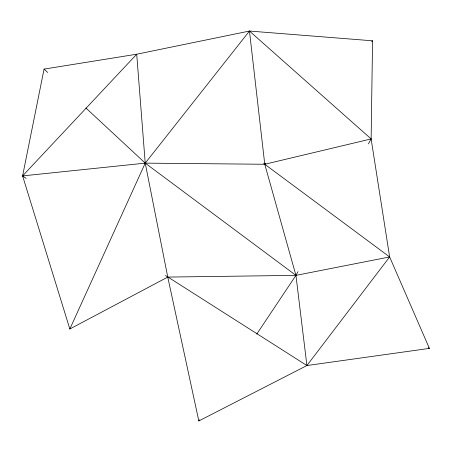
<?xml version="1.0" encoding="UTF-8"?>
<svg xmlns="http://www.w3.org/2000/svg" width="452" height="452" viewBox="0 0 452 452"><rect width="100%" height="100%" fill="white"/><g stroke="black" fill="none" stroke-linecap="round" stroke-linejoin="round"><path stroke-width="0.68" d="M165.449 275.471L306.914 365.544L389.635 256.945L371.132 138.928L372.555 40.799L249.453 31.047L136.707 54.217L44.064 69.099L22.6 175.907L69.84 329.005L167.765 277.082L295.936 275.37L389.635 256.945L429.4 348.39L306.914 365.544L198.823 420.953L167.765 277.082L145.233 163.138L136.707 54.217L22.6 175.907L26.069 178.331M69.84 329.005L145.233 163.138L249.453 31.047L371.132 138.928L368.414 143.866M256.776 334.073L295.936 275.37L297.981 271.669M198.823 420.953L199.603 419.778M22.6 175.907L145.233 163.138L264.759 164.262L265.686 163.206M371.629 41.855L372.555 40.799M263.691 163.347L264.759 164.262L371.132 138.928M428.163 347.712L429.4 348.39M249.453 31.047L264.759 164.262L389.635 256.945M306.914 365.544L295.936 275.37L145.233 163.138L85.874 107.96M44.064 69.099L47.68 72.456M264.759 164.262L295.936 275.37"/></g></svg>
